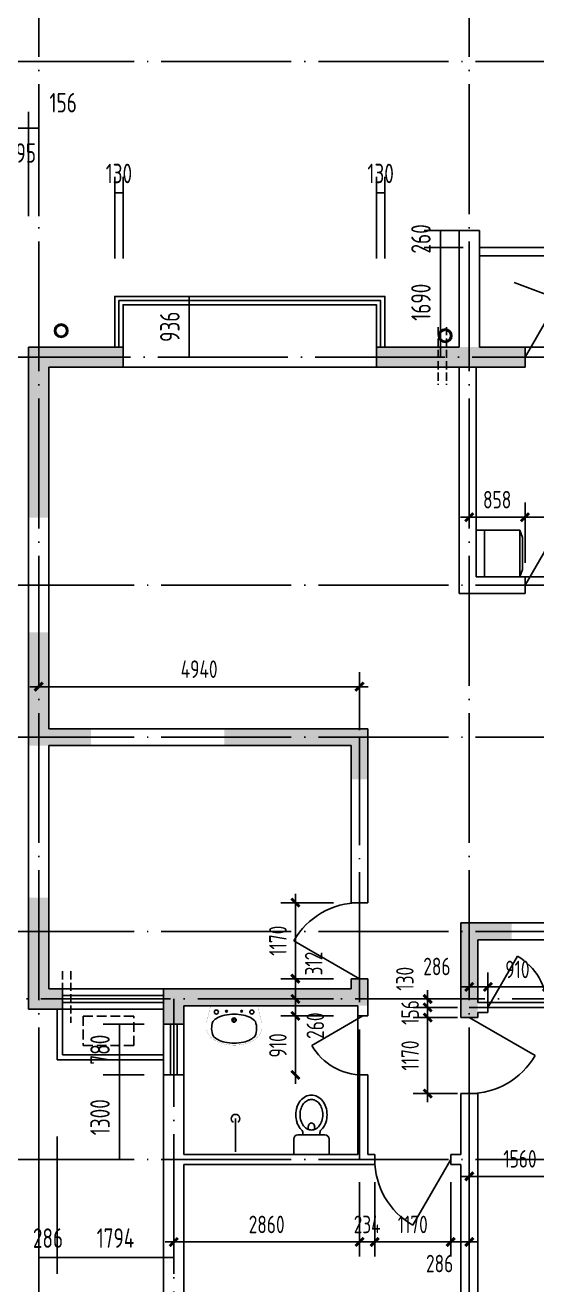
# Model space of a CAD drawing. Extents: x -726032 to 135930, y -151624 to 587044.
# Drawn here: x -435598 to -427720, y 411954 to 431344 of the extents above; entities that cross this region are included whole.
import ezdxf
from ezdxf.enums import TextEntityAlignment as Align

# ---------------------------------------------------------------- set-up
doc = ezdxf.new("R2010")
doc.units = 0
doc.header["$LTSCALE"] = 1000
doc.header["$MEASUREMENT"] = 0
doc.linetypes.add('DASH', pattern=[0.35, 0.25, -0.1])
doc.linetypes.add('DOTE', pattern=[2.42, 2, -0.2, 0.02, -0.2])
doc.layers.get('0').update_dxf_attribs({"linetype": 'CONTINUOUS'})
doc.layers.get('DEFPOINTS').update_dxf_attribs({"color": 1, "linetype": 'CONTINUOUS'})
for name, color, linetype in [('COLUMN', 170, 'CONTINUOUS'), ('DOTE', 8, 'DOTE'), ('GROUND', 45, 'CONTINUOUS'), ('JIAJU', 252, 'CONTINUOUS'), ('LVTRY', 6, 'CONTINUOUS'), ('PUB_DIM', 245, 'CONTINUOUS'), ('ROOF', 4, 'CONTINUOUS'), ('WALL', 255, 'CONTINUOUS'), ('WINDOW', 155, 'CONTINUOUS'), ('WINDOW_TEXT', 7, 'CONTINUOUS'), ('空调', 245, 'CONTINUOUS'), ('雨水管', 20, 'CONTINUOUS')]:
    doc.layers.add(name, color=color, linetype=linetype)
doc.styles.add('DIM_FONT', font='isocp.shx', dxfattribs={"width": 0.8})
doc.styles.add('SIMPLEX', font='SIMPLEX.SHX')
doc.dimstyles.new('DIMA', dxfattribs={"dimtxt": 300, "dimasz": 1, "dimexe": 250, "dimexo": 300, "dimgap": 150, "dimtad": 1, "dimdec": 0, "dimzin": 0, "dimdsep": 46, "dimtxsty": 'DIM_FONT', "dimcen": 0.09, "dimse1": 1, "dimclrt": 142, "dimadec": 0, "dimazin": 0, "dimtfac": 1, "dimtdec": 0, "dimtix": 1, "dimtmove": 2, "dimatfit": 3, "dimfxl": 1, "dimtolj": 1, "dimtzin": 0, "dimarcsym": 0})
doc.dimstyles.new('DIMB', dxfattribs={"dimtxt": 300, "dimasz": 1, "dimexe": 250, "dimexo": 300, "dimgap": 150, "dimtad": 1, "dimdec": 0, "dimzin": 0, "dimdsep": 46, "dimtxsty": 'DIM_FONT', "dimcen": 0.09, "dimse2": 1, "dimclrt": 142, "dimadec": 0, "dimazin": 0, "dimtfac": 1, "dimtdec": 0, "dimtix": 1, "dimtmove": 2, "dimatfit": 3, "dimfxl": 1, "dimtolj": 1, "dimtzin": 0, "dimarcsym": 0})
doc.dimstyles.new('DIMN', dxfattribs={"dimtxt": 300, "dimasz": 1, "dimexe": 250, "dimexo": 300, "dimgap": 150, "dimtad": 1, "dimdec": 0, "dimzin": 0, "dimdsep": 46, "dimtxsty": 'DIM_FONT', "dimcen": 0.09, "dimclrt": 142, "dimadec": 0, "dimazin": 0, "dimtfac": 1, "dimtdec": 0, "dimtix": 1, "dimtmove": 2, "dimatfit": 3, "dimfxl": 1, "dimtolj": 1, "dimtzin": 0, "dimarcsym": 0})

# ---------------------------------------------------------------- blocks, each defined once
blk = doc.blocks.new('_DIMX')
blk.add_line((-150, 0), (150, 0))
at = {"const_width": 50}
blk.add_lwpolyline([(-70, -70), (70, 70)], dxfattribs=at)
blk = doc.blocks.new('*D2154')
at = {"layer": 'DEFPOINTS', "color": 0, "transparency": 16777216}
for p in [(-433310, 413806), (-430450, 413806), (-430450, 412613)]:
    blk.add_point(p, dxfattribs=at)
at = {"layer": 'PUB_DIM', "color": 0, "lineweight": -2, "transparency": 16777216}
for p, q in [((-430450, 413536), (-430450, 412388)), ((-433309, 412613), (-430451, 412613))]:
    blk.add_line(p, q, dxfattribs=at)
at = {"layer": 'PUB_DIM', "color": 0, "lineweight": -2, "transparency": 16777216, "xscale": 0.9, "yscale": 0.9, "zscale": 0.9, "rotation": 180}
blk.add_blockref('_DIMX', (-433310, 412613), dxfattribs=at)
at = {"layer": 'PUB_DIM', "color": 0, "lineweight": -2, "transparency": 16777216, "xscale": 0.9, "yscale": 0.9, "zscale": 0.9}
blk.add_blockref('_DIMX', (-430450, 412613), dxfattribs=at)
at = {"layer": 'PUB_DIM', "color": 142, "transparency": 16777216, "insert": (-431880, 412883), "char_height": 270, "attachment_point": 5, "style": 'DIM_FONT'}
blk.add_mtext('\\A1;2860', dxfattribs=at)
blk = doc.blocks.new('*D2155')
at = {"layer": 'DEFPOINTS', "color": 0, "transparency": 16777216}
for p in [(-430450, 421161), (-435390, 420224), (-430450, 420224)]:
    blk.add_point(p, dxfattribs=at)
at = {"layer": 'PUB_DIM', "color": 0, "lineweight": -2, "transparency": 16777216}
for p, q in [((-430450, 420494), (-430450, 421386)), ((-435389, 421161), (-430451, 421161))]:
    blk.add_line(p, q, dxfattribs=at)
at = {"layer": 'PUB_DIM', "color": 0, "lineweight": -2, "transparency": 16777216, "xscale": 0.9, "yscale": 0.9, "zscale": 0.9, "rotation": 180}
blk.add_blockref('_DIMX', (-435390, 421161), dxfattribs=at)
at = {"layer": 'PUB_DIM', "color": 0, "lineweight": -2, "transparency": 16777216, "xscale": 0.9, "yscale": 0.9, "zscale": 0.9}
blk.add_blockref('_DIMX', (-430450, 421161), dxfattribs=at)
at = {"layer": 'PUB_DIM', "color": 142, "transparency": 16777216, "insert": (-432920, 421431), "char_height": 270, "attachment_point": 5, "style": 'DIM_FONT'}
blk.add_mtext('\\A1;4940', dxfattribs=at)
blk = doc.blocks.new('*D915')
at = {"layer": 'DEFPOINTS', "color": 0, "transparency": 16777216}
for p in [(-434090, 428761), (-434220, 427454), (-434090, 427454)]:
    blk.add_point(p, dxfattribs=at)
at = {"layer": 'PUB_DIM', "color": 0, "lineweight": -2, "transparency": 16777216}
for p, q in [((-434220, 427754), (-434220, 429011)), ((-434090, 427754), (-434090, 429011)), ((-434221, 428761), (-434222, 428761)), ((-434220, 428761), (-434090, 428761)), ((-434089, 428761), (-434088, 428761))]:
    blk.add_line(p, q, dxfattribs=at)
at = {"layer": 'PUB_DIM', "color": 0, "transparency": 16777216}
for points in [[(-434221, 428762), (-434221, 428761), (-434220, 428761)], [(-434089, 428762), (-434089, 428761), (-434090, 428761)]]:
    blk.add_solid(points, dxfattribs=at)
at = {"layer": 'PUB_DIM', "color": 142, "transparency": 16777216, "insert": (-434155, 429061), "char_height": 300, "attachment_point": 5, "style": 'DIM_FONT'}
blk.add_mtext('\\A1;130', dxfattribs=at)
blk = doc.blocks.new('*D916')
at = {"layer": 'DEFPOINTS', "color": 0, "transparency": 16777216}
for p in [(-435390, 429761), (-435546, 428106), (-435390, 428106)]:
    blk.add_point(p, dxfattribs=at)
at = {"layer": 'PUB_DIM', "color": 0, "lineweight": -2, "transparency": 16777216}
for p, q in [((-435546, 428406), (-435546, 430011)), ((-435390, 428406), (-435390, 430011)), ((-435547, 429761), (-435548, 429761)), ((-435546, 429761), (-435390, 429761)), ((-435389, 429761), (-435388, 429761))]:
    blk.add_line(p, q, dxfattribs=at)
at = {"layer": 'PUB_DIM', "color": 0, "transparency": 16777216}
for points in [[(-435547, 429761), (-435547, 429761), (-435546, 429761)], [(-435389, 429761), (-435389, 429761), (-435390, 429761)]]:
    blk.add_solid(points, dxfattribs=at)
at = {"layer": 'PUB_DIM', "color": 142, "transparency": 16777216, "insert": (-435013, 430151), "char_height": 300, "attachment_point": 5, "style": 'DIM_FONT'}
blk.add_mtext('\\A1;156', dxfattribs=at)
blk = doc.blocks.new('*D917')
at = {"layer": 'DEFPOINTS', "color": 0, "transparency": 16777216}
for p in [(-435546, 429761), (-435741, 428106), (-435546, 428106)]:
    blk.add_point(p, dxfattribs=at)
at = {"layer": 'PUB_DIM', "color": 0, "lineweight": -2, "transparency": 16777216}
for p, q in [((-435741, 428406), (-435741, 430011)), ((-435546, 428406), (-435546, 430011)), ((-435742, 429761), (-435743, 429761)), ((-435741, 429761), (-435546, 429761)), ((-435545, 429761), (-435544, 429761))]:
    blk.add_line(p, q, dxfattribs=at)
at = {"layer": 'PUB_DIM', "color": 0, "transparency": 16777216}
for points in [[(-435742, 429761), (-435742, 429761), (-435741, 429761)], [(-435545, 429761), (-435545, 429761), (-435546, 429761)]]:
    blk.add_solid(points, dxfattribs=at)
at = {"layer": 'PUB_DIM', "color": 142, "transparency": 16777216, "insert": (-435643, 429377), "char_height": 300, "attachment_point": 5, "style": 'DIM_FONT'}
blk.add_mtext('\\A1;195', dxfattribs=at)
blk = doc.blocks.new('_WBLK')
for p, q in [((-0.5, 0.5), (0.5, 0.5)), ((0.5, 0.167), (-0.5, 0.167)), ((0.5, -0.167), (-0.5, -0.167)), ((-0.5, -0.5), (0.5, -0.5))]:
    blk.add_line(p, q)
at = {"layer": 'WINDOW_TEXT', "style": 'SIMPLEX', "flags": 9}
blk.add_attdef('A', text='', height=1, dxfattribs=at).set_placement((0, 1.5), align=Align.MIDDLE)
blk = doc.blocks.new('*D919')
at = {"layer": 'DEFPOINTS', "color": 0, "transparency": 16777216}
for p in [(-435390, 414535), (-435104, 414535), (-435104, 412373)]:
    blk.add_point(p, dxfattribs=at)
at = {"layer": 'PUB_DIM', "color": 0, "lineweight": -2, "transparency": 16777216}
for p, q in [((-435390, 414235), (-435390, 412123)), ((-435104, 414235), (-435104, 412123)), ((-435391, 412373), (-435392, 412373)), ((-435390, 412373), (-435104, 412373)), ((-435103, 412373), (-435102, 412373))]:
    blk.add_line(p, q, dxfattribs=at)
at = {"layer": 'PUB_DIM', "color": 0, "transparency": 16777216}
for points in [[(-435391, 412373), (-435391, 412373), (-435390, 412373)], [(-435103, 412373), (-435103, 412373), (-435104, 412373)]]:
    blk.add_solid(points, dxfattribs=at)
at = {"layer": 'PUB_DIM', "color": 142, "transparency": 16777216, "insert": (-435247, 412673), "char_height": 300, "attachment_point": 5, "style": 'DIM_FONT'}
blk.add_mtext('\\A1;286', dxfattribs=at)
blk = doc.blocks.new('*D920')
at = {"layer": 'DEFPOINTS', "color": 0, "transparency": 16777216}
for p in [(-435104, 414535), (-433310, 414535), (-433310, 412373)]:
    blk.add_point(p, dxfattribs=at)
at = {"layer": 'PUB_DIM', "color": 0, "lineweight": -2, "transparency": 16777216}
for p, q in [((-435104, 414235), (-435104, 412123)), ((-433310, 414235), (-433310, 412123)), ((-435103, 412373), (-433311, 412373))]:
    blk.add_line(p, q, dxfattribs=at)
at = {"layer": 'PUB_DIM', "color": 0, "transparency": 16777216}
for points in [[(-435103, 412373), (-435103, 412373), (-435104, 412373)], [(-433311, 412373), (-433311, 412373), (-433310, 412373)]]:
    blk.add_solid(points, dxfattribs=at)
at = {"layer": 'PUB_DIM', "color": 142, "transparency": 16777216, "insert": (-434207, 412673), "char_height": 300, "attachment_point": 5, "style": 'DIM_FONT'}
blk.add_mtext('\\A1;1794', dxfattribs=at)
blk = doc.blocks.new('*D922')
at = {"layer": 'DEFPOINTS', "color": 0, "transparency": 16777216}
for p in [(-434146, 415964), (-433466, 415964), (-433466, 415184)]:
    blk.add_point(p, dxfattribs=at)
at = {"layer": 'PUB_DIM', "color": 0, "lineweight": -2, "transparency": 16777216}
for p, q in [((-433766, 415964), (-434396, 415964)), ((-434146, 415185), (-434146, 415963)), ((-433766, 415184), (-434396, 415184))]:
    blk.add_line(p, q, dxfattribs=at)
at = {"layer": 'PUB_DIM', "color": 0, "transparency": 16777216}
for points in [[(-434146, 415963), (-434145, 415963), (-434146, 415964)], [(-434146, 415185), (-434145, 415185), (-434146, 415184)]]:
    blk.add_solid(points, dxfattribs=at)
at = {"layer": 'PUB_DIM', "color": 142, "transparency": 16777216, "insert": (-434446, 415574), "char_height": 300, "attachment_point": 5, "rotation": 90, "style": 'DIM_FONT'}
blk.add_mtext('\\A1;780', dxfattribs=at)
blk = doc.blocks.new('*D2156')
at = {"layer": 'DEFPOINTS', "color": 0, "transparency": 16777216}
for p in [(-434146, 415184), (-433466, 415184), (-433466, 413884)]:
    blk.add_point(p, dxfattribs=at)
at = {"layer": 'PUB_DIM', "color": 0, "lineweight": -2, "transparency": 16777216}
for p, q in [((-433766, 415184), (-434396, 415184)), ((-434146, 413885), (-434146, 415183))]:
    blk.add_line(p, q, dxfattribs=at)
at = {"layer": 'PUB_DIM', "color": 0, "transparency": 16777216}
for points in [[(-434146, 415183), (-434145, 415183), (-434146, 415184)], [(-434146, 413885), (-434145, 413885), (-434146, 413884)]]:
    blk.add_solid(points, dxfattribs=at)
at = {"layer": 'PUB_DIM', "color": 142, "transparency": 16777216, "insert": (-434446, 414534), "char_height": 300, "attachment_point": 5, "rotation": 90, "style": 'DIM_FONT'}
blk.add_mtext('\\A1;1300', dxfattribs=at)
blk = doc.blocks.new('*D923')
at = {"layer": 'DEFPOINTS', "color": 0, "transparency": 16777216}
for p in [(-432417, 427170), (-433071, 426234), (-432417, 426234)]:
    blk.add_point(p, dxfattribs=at)
at = {"layer": 'PUB_DIM', "color": 0, "lineweight": -2, "transparency": 16777216}
for p, q in [((-432717, 427170), (-433321, 427170)), ((-433071, 427169), (-433071, 426235)), ((-432717, 426234), (-433321, 426234))]:
    blk.add_line(p, q, dxfattribs=at)
at = {"layer": 'PUB_DIM', "color": 0, "transparency": 16777216}
for points in [[(-433071, 427169), (-433071, 427169), (-433071, 427170)], [(-433071, 426235), (-433071, 426235), (-433071, 426234)]]:
    blk.add_solid(points, dxfattribs=at)
at = {"layer": 'PUB_DIM', "color": 142, "transparency": 16777216, "insert": (-433371, 426702), "char_height": 300, "attachment_point": 5, "rotation": 90, "style": 'DIM_FONT'}
blk.add_mtext('\\A1;936', dxfattribs=at)
blk = doc.blocks.new('_DBLK')
blk.add_line((-0.5, 0), (0, -0.866))
blk.add_arc((-0.5, 0), 1, 300, 0)
at = {"layer": 'WINDOW_TEXT', "style": 'SIMPLEX', "flags": 9}
blk.add_attdef('A', text='', height=1, dxfattribs=at).set_placement((0, 1.5), align=Align.MIDDLE)
blk = doc.blocks.new('*D941')
at = {"layer": 'DEFPOINTS', "color": 0, "transparency": 16777216}
for p in [(-428760, 414494), (-427200, 414234), (-427200, 413623)]:
    blk.add_point(p, dxfattribs=at)
at = {"layer": 'PUB_DIM', "color": 0, "lineweight": -2, "transparency": 16777216}
for p, q in [((-428760, 414224), (-428760, 413398)), ((-427200, 413964), (-427200, 413398)), ((-428759, 413623), (-427201, 413623))]:
    blk.add_line(p, q, dxfattribs=at)
at = {"layer": 'PUB_DIM', "color": 0, "lineweight": -2, "transparency": 16777216, "xscale": 0.9, "yscale": 0.9, "zscale": 0.9, "rotation": 180}
blk.add_blockref('_DIMX', (-428760, 413623), dxfattribs=at)
at = {"layer": 'PUB_DIM', "color": 0, "lineweight": -2, "transparency": 16777216, "xscale": 0.9, "yscale": 0.9, "zscale": 0.9}
blk.add_blockref('_DIMX', (-427200, 413623), dxfattribs=at)
at = {"layer": 'PUB_DIM', "color": 142, "transparency": 16777216, "insert": (-427980, 413893), "char_height": 270, "attachment_point": 5, "style": 'DIM_FONT'}
blk.add_mtext('\\A1;1560', dxfattribs=at)
blk = doc.blocks.new('*D2189')
at = {"layer": 'DEFPOINTS', "color": 0, "transparency": 16777216}
for p in [(-427564, 416539), (-428474, 416028), (-427564, 416028)]:
    blk.add_point(p, dxfattribs=at)
at = {"layer": 'PUB_DIM', "color": 0, "lineweight": -2, "transparency": 16777216}
for p, q in [((-427564, 416298), (-427564, 416764)), ((-428473, 416539), (-427565, 416539))]:
    blk.add_line(p, q, dxfattribs=at)
at = {"layer": 'PUB_DIM', "color": 0, "lineweight": -2, "transparency": 16777216, "xscale": 0.9, "yscale": 0.9, "zscale": 0.9, "rotation": 180}
blk.add_blockref('_DIMX', (-428474, 416539), dxfattribs=at)
at = {"layer": 'PUB_DIM', "color": 0, "lineweight": -2, "transparency": 16777216, "xscale": 0.9, "yscale": 0.9, "zscale": 0.9}
blk.add_blockref('_DIMX', (-427564, 416539), dxfattribs=at)
at = {"layer": 'PUB_DIM', "color": 142, "transparency": 16777216, "insert": (-428019, 416809), "char_height": 270, "attachment_point": 5, "style": 'DIM_FONT'}
blk.add_mtext('\\A1;910', dxfattribs=at)
blk = doc.blocks.new('*D2190')
at = {"layer": 'DEFPOINTS', "color": 0, "transparency": 16777216}
for p in [(-428474, 416539), (-428760, 416028), (-428474, 416028)]:
    blk.add_point(p, dxfattribs=at)
at = {"layer": 'PUB_DIM', "color": 0, "lineweight": -2, "transparency": 16777216}
for p, q in [((-428474, 416298), (-428474, 416764)), ((-428759, 416539), (-428475, 416539))]:
    blk.add_line(p, q, dxfattribs=at)
at = {"layer": 'PUB_DIM', "color": 0, "lineweight": -2, "transparency": 16777216, "xscale": 0.9, "yscale": 0.9, "zscale": 0.9, "rotation": 180}
blk.add_blockref('_DIMX', (-428760, 416539), dxfattribs=at)
at = {"layer": 'PUB_DIM', "color": 0, "lineweight": -2, "transparency": 16777216, "xscale": 0.9, "yscale": 0.9, "zscale": 0.9}
blk.add_blockref('_DIMX', (-428474, 416539), dxfattribs=at)
at = {"layer": 'PUB_DIM', "color": 142, "transparency": 16777216, "insert": (-429259, 416854), "char_height": 270, "attachment_point": 5, "style": 'DIM_FONT'}
blk.add_mtext('\\A1;286', dxfattribs=at)
blk = doc.blocks.new('*D2191')
at = {"layer": 'DEFPOINTS', "color": 0, "transparency": 16777216}
for p in [(-429046, 413806), (-428760, 413806), (-428760, 412613)]:
    blk.add_point(p, dxfattribs=at)
at = {"layer": 'PUB_DIM', "color": 0, "lineweight": -2, "transparency": 16777216}
for p, q in [((-428760, 413536), (-428760, 412388)), ((-429045, 412613), (-428761, 412613))]:
    blk.add_line(p, q, dxfattribs=at)
at = {"layer": 'PUB_DIM', "color": 0, "lineweight": -2, "transparency": 16777216, "xscale": 0.9, "yscale": 0.9, "zscale": 0.9, "rotation": 180}
blk.add_blockref('_DIMX', (-429046, 412613), dxfattribs=at)
at = {"layer": 'PUB_DIM', "color": 0, "lineweight": -2, "transparency": 16777216, "xscale": 0.9, "yscale": 0.9, "zscale": 0.9}
blk.add_blockref('_DIMX', (-428760, 412613), dxfattribs=at)
at = {"layer": 'PUB_DIM', "color": 142, "transparency": 16777216, "insert": (-429217, 412281), "char_height": 270, "attachment_point": 5, "style": 'DIM_FONT'}
blk.add_mtext('\\A1;286', dxfattribs=at)
blk = doc.blocks.new('A$C593B1C2D')
at = {"layer": 'JIAJU'}
for p, q in [((0, 550), (0, 32)), ((550, 550), (0, 550)), ((550, 450), (0, 450)), ((550, 32), (550, 550)), ((0, 32), (84, 0)), ((550, 32), (0, 32)), ((466, 0), (84, 0)), ((550, 32), (466, 0))]:
    blk.add_line(p, q, dxfattribs=at)
blk = doc.blocks.new('A$C52343C9C')
at = {"layer": 'JIAJU', "rotation": 2.050917305024764e-05}
blk.add_blockref('A$C593B1C2D', (0, 0), dxfattribs=at)
blk = doc.blocks.new('A$C47CE1419')
at = {"layer": 'JIAJU', "xscale": -1, "rotation": 90}
blk.add_blockref('A$C52343C9C', (550, 550), dxfattribs=at)
blk = doc.blocks.new('*D2194')
at = {"layer": 'DEFPOINTS', "color": 0, "transparency": 16777216}
for p in [(-427902, 423770), (-428760, 422800), (-427902, 422800)]:
    blk.add_point(p, dxfattribs=at)
at = {"layer": 'PUB_DIM', "color": 0, "lineweight": -2, "transparency": 16777216}
for p, q in [((-427902, 423070), (-427902, 423995)), ((-428759, 423770), (-427903, 423770))]:
    blk.add_line(p, q, dxfattribs=at)
at = {"layer": 'PUB_DIM', "color": 0, "lineweight": -2, "transparency": 16777216, "xscale": 0.9, "yscale": 0.9, "zscale": 0.9, "rotation": 180}
blk.add_blockref('_DIMX', (-428760, 423770), dxfattribs=at)
at = {"layer": 'PUB_DIM', "color": 0, "lineweight": -2, "transparency": 16777216, "xscale": 0.9, "yscale": 0.9, "zscale": 0.9}
blk.add_blockref('_DIMX', (-427902, 423770), dxfattribs=at)
at = {"layer": 'PUB_DIM', "color": 142, "transparency": 16777216, "insert": (-428331, 424040), "char_height": 270, "attachment_point": 5, "style": 'DIM_FONT'}
blk.add_mtext('\\A1;858', dxfattribs=at)
blk = doc.blocks.new('*D2195')
at = {"layer": 'DEFPOINTS', "color": 0, "transparency": 16777216}
for p in [(-426732, 423770), (-427902, 422800), (-426732, 422800)]:
    blk.add_point(p, dxfattribs=at)
at = {"layer": 'PUB_DIM', "color": 0, "lineweight": -2, "transparency": 16777216}
for p, q in [((-426732, 423070), (-426732, 423995)), ((-427901, 423770), (-426733, 423770))]:
    blk.add_line(p, q, dxfattribs=at)
at = {"layer": 'PUB_DIM', "color": 0, "lineweight": -2, "transparency": 16777216, "xscale": 0.9, "yscale": 0.9, "zscale": 0.9, "rotation": 180}
blk.add_blockref('_DIMX', (-427902, 423770), dxfattribs=at)
at = {"layer": 'PUB_DIM', "color": 0, "lineweight": -2, "transparency": 16777216, "xscale": 0.9, "yscale": 0.9, "zscale": 0.9}
blk.add_blockref('_DIMX', (-426732, 423770), dxfattribs=at)
at = {"layer": 'PUB_DIM', "color": 142, "transparency": 16777216, "insert": (-427317, 424040), "char_height": 270, "attachment_point": 5, "style": 'DIM_FONT'}
blk.add_mtext('\\A1;1170', dxfattribs=at)
blk = doc.blocks.new('*D3685')
at = {"layer": 'DEFPOINTS', "color": 0, "transparency": 16777216}
for p in [(-428552, 427924), (-429205, 426234), (-428552, 426234)]:
    blk.add_point(p, dxfattribs=at)
at = {"layer": 'PUB_DIM', "color": 0, "lineweight": -2, "transparency": 16777216}
for p, q in [((-428852, 427924), (-429455, 427924)), ((-429205, 427923), (-429205, 426235))]:
    blk.add_line(p, q, dxfattribs=at)
at = {"layer": 'PUB_DIM', "color": 0, "transparency": 16777216}
for points in [[(-429205, 427923), (-429205, 427923), (-429205, 427924)], [(-429205, 426235), (-429205, 426235), (-429205, 426234)]]:
    blk.add_solid(points, dxfattribs=at)
at = {"layer": 'PUB_DIM', "color": 142, "transparency": 16777216, "insert": (-429505, 427079), "char_height": 300, "attachment_point": 5, "rotation": 90, "style": 'DIM_FONT'}
blk.add_mtext('\\A1;1690', dxfattribs=at)
blk = doc.blocks.new('*D942')
at = {"layer": 'DEFPOINTS', "color": 0, "transparency": 16777216}
for p in [(-430190, 428761), (-430190, 427454), (-430060, 427454)]:
    blk.add_point(p, dxfattribs=at)
at = {"layer": 'PUB_DIM', "color": 0, "lineweight": -2, "transparency": 16777216}
for p, q in [((-430190, 427754), (-430190, 429011)), ((-430060, 427754), (-430060, 429011)), ((-430191, 428761), (-430192, 428761)), ((-430060, 428761), (-430190, 428761)), ((-430059, 428761), (-430058, 428761))]:
    blk.add_line(p, q, dxfattribs=at)
at = {"layer": 'PUB_DIM', "color": 0, "transparency": 16777216}
for points in [[(-430191, 428762), (-430191, 428761), (-430190, 428761)], [(-430059, 428762), (-430059, 428761), (-430060, 428761)]]:
    blk.add_solid(points, dxfattribs=at)
at = {"layer": 'PUB_DIM', "color": 142, "transparency": 16777216, "insert": (-430125, 429061), "char_height": 300, "attachment_point": 5, "style": 'DIM_FONT'}
blk.add_mtext('\\A1;130', dxfattribs=at)
blk = doc.blocks.new('M_E11')
for p, q in [((-280, -10), (-280, 0)), ((280, 0), (280, -10)), ((-251, -189), (-251, -186)), ((-248, -183), (-250, -185))]:
    blk.add_line(p, q)
at = {"const_width": 1.5}
for points in [[(-280, 0), (280, 0)], [(-326, -200), (-280, -5)], [(326, -204), (280, -5)]]:
    blk.add_lwpolyline(points, dxfattribs=at)
for points in [[(253, -188, 0.098208), (193, -141, 0.066287), (110, -111, 0.052428), (0, -100, 0.052428), (-110, -111, 0.066287), (-193, -141, 0.093876), (-251, -186, 0.171377)], [(-250, -358, 0.091341), (-193, -401, 0.066287), (-110, -431, 0.052428), (0, -442, 0.052428), (110, -431, 0.066287), (193, -401, 0.091756), (250, -358, 0.171377)]]:
    blk.add_lwpolyline(points, format="xyb")
for points in [[(-326, -200, 0.008223), (-326, -204, 0.149285)], [(-326, -266, 0.149285), (-304, -337, 0.107079), (-231, -408, 0.075625), (-131, -450, 0.062436), (-1, -467, 0.062436), (130, -452, 0.075625), (230, -410, 0.107079), (304, -339, 0.149285), (326, -268, 0.005205), (326, -266, 0.086596)]]:
    blk.add_lwpolyline(points, format="xyb", dxfattribs=at)
at = {"const_width": 1.5, "flags": 128}
for points in [[(-326, -204), (-326, -268)], [(326, -204), (326, -268)]]:
    blk.add_lwpolyline(points, dxfattribs=at)
at = {"flags": 128}
for points in [[(-253, -188, 0.172546), (-250, -358, 0.726395)], [(253, -188, -0.172546), (250, -358, -0.726395)]]:
    blk.add_lwpolyline(points, format="xyb", dxfattribs=at)
for centre, radius in [((-210, -75), 24), ((-210, -75), 24), ((-210, -75), 24), ((-90, -65), 10), ((0, -170), 25), ((90, -65), 10), ((210, -75), 24), ((0, -170), 15)]:
    blk.add_circle(centre, radius)
blk.add_arc((-250, -186), 1, 131.3224, 180)
at = {"width": 0.8, "flags": 9}
for tag in ['XSIZE', 'YSIZE']:
    blk.add_attdef(tag, (0, 0), '', height=0.5, dxfattribs=at)
blk = doc.blocks.new('_LV10')
blk.add_line((0, -37), (0, -432))
blk.add_arc((0, -432), 50, 121.0332, 58.9668)
blk = doc.blocks.new('_LV5')
for p, q in [((210, 0), (-210, 0)), ((-210, 0), (-210, -180)), ((210, -180), (210, 0)), ((160, -230), (-160, -230)), ((-101, -230), (-101, -254)), ((101, -230), (101, -254))]:
    blk.add_line(p, q)
blk.add_lwpolyline([(-135, -469, 0.080312), (-123, -544, 0.089014), (-92, -602, 0.104918), (-46, -639, 0.119812), (0, -650, 0.119812), (46, -639, 0.104918), (92, -602, 0.089014), (123, -544, 0.080312), (135, -469, 0.080312), (123, -395, 0.089014), (92, -337, 0.104918), (46, -300, 0.119812), (0, -288, 0.119812), (-46, -300, 0.104918), (-92, -337, 0.089014), (-123, -395, 0.080312)], format="xyb", close=True)
for points in [[(-39, -318, 0.073567), (-36, -339, 0.084454), (-27, -356, 0.10642), (-14, -368, 0.129709), (0, -372, 0.129709), (14, -368, 0.10642), (27, -356, 0.084454), (36, -339, 0.073567), (39, -318, 0.073567), (36, -298, 0.014016), (35, -295, 0.10642)], [(-35, -295, 0.013578), (-36, -298, 0.073567), (-39, -318, 0.073567)]]:
    blk.add_lwpolyline(points, format="xyb")
for centre, radius, start, end in [((-160, -180), 50, 180, 270), ((20, -427), 194, 134.8144, 141.2863), ((-151, -254), 50, 314.8144, 0), ((151, -254), 50, 180, 225.2555), ((-20, -427), 194, 38.7137, 45.2555), ((160, -180), 50, 270, 0), ((102, -469), 287, 161.6333, 180), ((52, -453), 235, 141.2863, 161.6333), ((-52, -453), 235, 18.3667, 38.7137), ((-102, -469), 287, 0, 18.3667), ((102, -469), 287, 180, 198.3667), ((52, -486), 235, 198.3667, 218.7137), ((-52, -486), 235, 321.2863, 341.6333), ((-102, -469), 287, 341.6333, 0), ((20, -512), 194, 218.7137, 242.6714), ((0, -551), 150, 242.6714, 270), ((0, -551), 150, 270, 297.3286), ((-20, -512), 194, 297.3286, 321.2863)]:
    blk.add_arc(centre, radius, start, end)
blk = doc.blocks.new('*D2197')
at = {"layer": 'DEFPOINTS', "color": 0, "transparency": 16777216}
for p in [(-431437, 416094), (-430580, 416094), (-430580, 415184)]:
    blk.add_point(p, dxfattribs=at)
at = {"layer": 'PUB_DIM', "color": 0, "lineweight": -2, "transparency": 16777216}
for p, q in [((-430850, 416094), (-431662, 416094)), ((-431437, 415185), (-431437, 416093))]:
    blk.add_line(p, q, dxfattribs=at)
at = {"layer": 'PUB_DIM', "color": 0, "lineweight": -2, "transparency": 16777216, "xscale": 0.9, "yscale": 0.9, "zscale": 0.9}
for p, rotation in [((-431437, 416094), 90), ((-431437, 415184), 270)]:
    blk.add_blockref('_DIMX', p, dxfattribs=dict(at, rotation=rotation))
at = {"layer": 'PUB_DIM', "color": 142, "transparency": 16777216, "insert": (-431707, 415639), "char_height": 270, "attachment_point": 5, "rotation": 90, "style": 'DIM_FONT'}
blk.add_mtext('\\A1;910', dxfattribs=at)
blk = doc.blocks.new('*D2198')
at = {"layer": 'DEFPOINTS', "color": 0, "transparency": 16777216}
for p in [(-430450, 413806), (-430216, 413806), (-430216, 412613)]:
    blk.add_point(p, dxfattribs=at)
at = {"layer": 'PUB_DIM', "color": 0, "lineweight": -2, "transparency": 16777216}
for p, q in [((-430216, 413536), (-430216, 412388)), ((-430451, 412613), (-430452, 412613)), ((-430450, 412613), (-430216, 412613)), ((-430215, 412613), (-430214, 412613))]:
    blk.add_line(p, q, dxfattribs=at)
at = {"layer": 'PUB_DIM', "color": 0, "lineweight": -2, "transparency": 16777216, "xscale": 0.9, "yscale": 0.9, "zscale": 0.9}
blk.add_blockref('_DIMX', (-430450, 412613), dxfattribs=at)
at = {"layer": 'PUB_DIM', "color": 0, "lineweight": -2, "transparency": 16777216, "xscale": 0.9, "yscale": 0.9, "zscale": 0.9, "rotation": 180}
blk.add_blockref('_DIMX', (-430216, 412613), dxfattribs=at)
at = {"layer": 'PUB_DIM', "color": 142, "transparency": 16777216, "insert": (-430333, 412883), "char_height": 270, "attachment_point": 5, "style": 'DIM_FONT'}
blk.add_mtext('\\A1;234', dxfattribs=at)
blk = doc.blocks.new('*D2199')
at = {"layer": 'DEFPOINTS', "color": 0, "transparency": 16777216}
for p in [(-431437, 416354), (-430580, 416354), (-430580, 416094)]:
    blk.add_point(p, dxfattribs=at)
at = {"layer": 'PUB_DIM', "color": 0, "lineweight": -2, "transparency": 16777216}
for p, q in [((-430850, 416354), (-431662, 416354)), ((-431437, 416355), (-431437, 416356)), ((-431437, 416094), (-431437, 416354)), ((-431437, 416093), (-431437, 416092))]:
    blk.add_line(p, q, dxfattribs=at)
at = {"layer": 'PUB_DIM', "color": 0, "lineweight": -2, "transparency": 16777216, "xscale": 0.9, "yscale": 0.9, "zscale": 0.9}
for p, rotation in [((-431437, 416354), 270), ((-431437, 416094), 90)]:
    blk.add_blockref('_DIMX', p, dxfattribs=dict(at, rotation=rotation))
at = {"layer": 'PUB_DIM', "color": 142, "transparency": 16777216, "insert": (-431131, 415943), "char_height": 270, "attachment_point": 5, "rotation": 90, "style": 'DIM_FONT'}
blk.add_mtext('\\A1;260', dxfattribs=at)
blk = doc.blocks.new('*D2200')
at = {"layer": 'DEFPOINTS', "color": 0, "transparency": 16777216}
for p in [(-431437, 416666), (-430580, 416666), (-430580, 416354)]:
    blk.add_point(p, dxfattribs=at)
at = {"layer": 'PUB_DIM', "color": 0, "lineweight": -2, "transparency": 16777216}
for p, q in [((-430850, 416666), (-431662, 416666)), ((-431437, 416355), (-431437, 416665))]:
    blk.add_line(p, q, dxfattribs=at)
at = {"layer": 'PUB_DIM', "color": 0, "lineweight": -2, "transparency": 16777216, "xscale": 0.9, "yscale": 0.9, "zscale": 0.9}
for p, rotation in [((-431437, 416666), 90), ((-431437, 416354), 270)]:
    blk.add_blockref('_DIMX', p, dxfattribs=dict(at, rotation=rotation))
at = {"layer": 'PUB_DIM', "color": 142, "transparency": 16777216, "insert": (-431156, 416899), "char_height": 270, "attachment_point": 5, "rotation": 90, "style": 'DIM_FONT'}
blk.add_mtext('\\A1;312', dxfattribs=at)
blk = doc.blocks.new('*D2201')
at = {"layer": 'DEFPOINTS', "color": 0, "transparency": 16777216}
for p in [(-431437, 417836), (-430580, 417836), (-430580, 416666)]:
    blk.add_point(p, dxfattribs=at)
at = {"layer": 'PUB_DIM', "color": 0, "lineweight": -2, "transparency": 16777216}
for p, q in [((-430850, 417836), (-431662, 417836)), ((-431437, 416667), (-431437, 417835))]:
    blk.add_line(p, q, dxfattribs=at)
at = {"layer": 'PUB_DIM', "color": 0, "lineweight": -2, "transparency": 16777216, "xscale": 0.9, "yscale": 0.9, "zscale": 0.9}
for p, rotation in [((-431437, 417836), 90), ((-431437, 416666), 270)]:
    blk.add_blockref('_DIMX', p, dxfattribs=dict(at, rotation=rotation))
at = {"layer": 'PUB_DIM', "color": 142, "transparency": 16777216, "insert": (-431707, 417251), "char_height": 270, "attachment_point": 5, "rotation": 90, "style": 'DIM_FONT'}
blk.add_mtext('\\A1;1170', dxfattribs=at)
blk = doc.blocks.new('*D943')
at = {"layer": 'DEFPOINTS', "color": 0, "transparency": 16777216}
for p in [(-429401, 416068), (-428670, 416068), (-428670, 414898)]:
    blk.add_point(p, dxfattribs=at)
at = {"layer": 'PUB_DIM', "color": 0, "lineweight": -2, "transparency": 16777216}
for p, q in [((-428940, 416068), (-429626, 416068)), ((-429401, 414899), (-429401, 416067)), ((-428940, 414898), (-429626, 414898))]:
    blk.add_line(p, q, dxfattribs=at)
at = {"layer": 'PUB_DIM', "color": 0, "lineweight": -2, "transparency": 16777216, "xscale": 0.9, "yscale": 0.9, "zscale": 0.9}
for p, rotation in [((-429401, 416068), 90), ((-429401, 414898), 270)]:
    blk.add_blockref('_DIMX', p, dxfattribs=dict(at, rotation=rotation))
at = {"layer": 'PUB_DIM', "color": 142, "transparency": 16777216, "insert": (-429671, 415483), "char_height": 270, "attachment_point": 5, "rotation": 90, "style": 'DIM_FONT'}
blk.add_mtext('\\A1;1170', dxfattribs=at)
blk = doc.blocks.new('*D2202')
at = {"layer": 'DEFPOINTS', "color": 0, "transparency": 16777216}
for p in [(-430216, 413806), (-429046, 413806), (-429046, 412613)]:
    blk.add_point(p, dxfattribs=at)
at = {"layer": 'PUB_DIM', "color": 0, "lineweight": -2, "transparency": 16777216}
for p, q in [((-429046, 413536), (-429046, 412388)), ((-430215, 412613), (-429047, 412613))]:
    blk.add_line(p, q, dxfattribs=at)
at = {"layer": 'PUB_DIM', "color": 0, "lineweight": -2, "transparency": 16777216, "xscale": 0.9, "yscale": 0.9, "zscale": 0.9, "rotation": 180}
blk.add_blockref('_DIMX', (-430216, 412613), dxfattribs=at)
at = {"layer": 'PUB_DIM', "color": 0, "lineweight": -2, "transparency": 16777216, "xscale": 0.9, "yscale": 0.9, "zscale": 0.9}
blk.add_blockref('_DIMX', (-429046, 412613), dxfattribs=at)
at = {"layer": 'PUB_DIM', "color": 142, "transparency": 16777216, "insert": (-429631, 412883), "char_height": 270, "attachment_point": 5, "style": 'DIM_FONT'}
blk.add_mtext('\\A1;1170', dxfattribs=at)
blk = doc.blocks.new('*D944')
at = {"layer": 'DEFPOINTS', "color": 0, "transparency": 16777216}
for p in [(-429401, 416354), (-428670, 416354), (-428670, 416224)]:
    blk.add_point(p, dxfattribs=at)
at = {"layer": 'PUB_DIM', "color": 0, "lineweight": -2, "transparency": 16777216}
for p, q in [((-428940, 416354), (-429626, 416354)), ((-429401, 416355), (-429401, 416356)), ((-429401, 416224), (-429401, 416354)), ((-428940, 416224), (-429626, 416224)), ((-429401, 416223), (-429401, 416222))]:
    blk.add_line(p, q, dxfattribs=at)
at = {"layer": 'PUB_DIM', "color": 0, "lineweight": -2, "transparency": 16777216, "xscale": 0.9, "yscale": 0.9, "zscale": 0.9}
for p, rotation in [((-429401, 416354), 270), ((-429401, 416224), 90)]:
    blk.add_blockref('_DIMX', p, dxfattribs=dict(at, rotation=rotation))
at = {"layer": 'PUB_DIM', "color": 142, "transparency": 16777216, "insert": (-429752, 416665), "char_height": 270, "attachment_point": 5, "rotation": 90, "style": 'DIM_FONT'}
blk.add_mtext('\\A1;130', dxfattribs=at)
blk = doc.blocks.new('*D2203')
at = {"layer": 'DEFPOINTS', "color": 0, "transparency": 16777216}
for p in [(-429401, 416224), (-428670, 416224), (-428670, 416068)]:
    blk.add_point(p, dxfattribs=at)
at = {"layer": 'PUB_DIM', "color": 0, "lineweight": -2, "transparency": 16777216}
for p, q in [((-428940, 416224), (-429626, 416224)), ((-429401, 416225), (-429401, 416226)), ((-429401, 416068), (-429401, 416224)), ((-429401, 416067), (-429401, 416066))]:
    blk.add_line(p, q, dxfattribs=at)
at = {"layer": 'PUB_DIM', "color": 0, "lineweight": -2, "transparency": 16777216, "xscale": 0.9, "yscale": 0.9, "zscale": 0.9}
for p, rotation in [((-429401, 416224), 270), ((-429401, 416068), 90)]:
    blk.add_blockref('_DIMX', p, dxfattribs=dict(at, rotation=rotation))
at = {"layer": 'PUB_DIM', "color": 142, "transparency": 16777216, "insert": (-429671, 416146), "char_height": 270, "attachment_point": 5, "rotation": 90, "style": 'DIM_FONT'}
blk.add_mtext('\\A1;156', dxfattribs=at)
blk = doc.blocks.new('*D945')
at = {"layer": 'DEFPOINTS', "color": 0, "transparency": 16777216}
for p in [(-428552, 428184), (-429205, 427924), (-428552, 427924)]:
    blk.add_point(p, dxfattribs=at)
at = {"layer": 'PUB_DIM', "color": 0, "lineweight": -2, "transparency": 16777216}
for p, q in [((-428852, 428184), (-429455, 428184)), ((-429205, 428185), (-429205, 428186)), ((-429205, 428184), (-429205, 427924)), ((-428852, 427924), (-429455, 427924)), ((-429205, 427923), (-429205, 427922))]:
    blk.add_line(p, q, dxfattribs=at)
at = {"layer": 'PUB_DIM', "color": 0, "transparency": 16777216}
for points in [[(-429205, 428185), (-429205, 428185), (-429205, 428184)], [(-429205, 427923), (-429205, 427923), (-429205, 427924)]]:
    blk.add_solid(points, dxfattribs=at)
at = {"layer": 'PUB_DIM', "color": 142, "transparency": 16777216, "insert": (-429505, 428054), "char_height": 300, "attachment_point": 5, "rotation": 90, "style": 'DIM_FONT'}
blk.add_mtext('\\A1;260', dxfattribs=at)

msp = doc.modelspace()

# ---------------------------------------------------------------- linework, layer by layer
at = {"layer": 'COLUMN'}
for points in [[(-435545.9, 426390), (-435233.9, 426078), (-434089.9, 426390), (-434089.9, 426078)], [(-435545.9, 426390), (-435545.9, 423764), (-435233.9, 426078), (-435233.9, 423764)], [(-430189.9, 426390), (-430189.9, 426078), (-427901.9, 426390), (-427901.9, 426078)], [(-435545.9, 421996), (-435545.9, 420254), (-435233.9, 421996), (-435233.9, 420514)], [(-435545.9, 420254), (-435233.9, 420514), (-434583.9, 420254), (-434583.9, 420514)], [(-432529.9, 420514), (-432529.9, 420254), (-430319.9, 420514), (-430579.9, 420254)], [(-430579.9, 420254), (-430579.9, 419734), (-430319.9, 420514), (-430319.9, 419734)], [(-435545.9, 417914), (-435545.9, 416198), (-435233.9, 417914), (-435233.9, 416510)], [(-428889.9, 417524), (-428109.9, 417524), (-428629.9, 417264), (-428109.9, 417264)], [(-428889.9, 416068), (-428889.9, 417524), (-428629.9, 416068), (-428629.9, 417264)], [(-435545.9, 416198), (-435025.9, 416198), (-435233.9, 416510), (-435025.9, 416510)], [(-433465.9, 416510), (-433153.9, 416250), (-430579.9, 416510), (-430319.9, 416250)], [(-433465.9, 416510), (-433465.9, 415964), (-433153.9, 416250), (-433153.9, 415964)], [(-430579.9, 416666), (-430579.9, 416510), (-430319.9, 416666), (-430319.9, 416250)]]:
    msp.add_solid(points, dxfattribs=at)
at = {"layer": 'DOTE'}
for p, q in [((-435389.9, 432855.9), (-435389.9, 405011.9)), ((-428759.9, 432855.9), (-428759.9, 405011.9)), ((-481902.2, 430784), (-412270.4, 430784)), ((-481954.2, 426234), (-412270.4, 426234)), ((-481902.2, 422724), (-412270.4, 422724)), ((-481902.2, 420384), (-412270.4, 420384)), ((-430449.9, 413884), (-430449.9, 420384)), ((-481902.2, 417394), (-412270.4, 417394)), ((-481338.6, 416354), (-412270.4, 416354)), ((-433309.9, 405011.9), (-433309.9, 416354)), ((-428759.9, 416224), (-427199.9, 416224)), ((-481902.2, 413884), (-412270.4, 413884))]:
    msp.add_line(p, q, dxfattribs=at)
at = {"layer": 'GROUND'}
for p, q in [((-426731.9, 426390), (-427901.9, 426390)), ((-426731.9, 422854), (-427901.9, 422854)), ((-427563.9, 416302), (-428473.9, 416302)), ((-430475.9, 415184), (-430475.9, 416094))]:
    msp.add_line(p, q, dxfattribs=at)
at = {"layer": 'ROOF'}
for p, q in [((-428603.9, 427924), (-425951.9, 427924)), ((-428603.9, 427794), (-425951.9, 427794)), ((-435103.9, 416198), (-435103.9, 415418)), ((-435025.9, 416198), (-435025.9, 415496)), ((-435103.9, 415418), (-433465.9, 415418)), ((-435025.9, 415496), (-433465.9, 415496))]:
    msp.add_line(p, q, dxfattribs=at)
at = {"layer": 'WALL'}
for p, q in [((-428915.9, 426390), (-428915.9, 428184)), ((-428915.9, 428184), (-428603.9, 428184)), ((-428603.9, 426390), (-428603.9, 428184)), ((-434089.9, 426390), (-435545.9, 426390)), ((-435545.9, 416198), (-435545.9, 426390)), ((-434089.9, 426078), (-434089.9, 426390)), ((-430189.9, 426078), (-430189.9, 426390)), ((-428915.9, 426390), (-430189.9, 426390)), ((-427901.9, 426390), (-428603.9, 426390)), ((-427901.9, 426078), (-427901.9, 426390)), ((-434089.9, 426078), (-435233.9, 426078)), ((-435233.9, 426078), (-435233.9, 420514)), ((-427901.9, 426078), (-430189.9, 426078)), ((-428915.9, 422594), (-428915.9, 426078)), ((-428655.9, 426078), (-428655.9, 422854)), ((-427901.9, 422854), (-428655.9, 422854)), ((-427901.9, 422594), (-427901.9, 422854)), ((-428915.9, 422594), (-427901.9, 422594)), ((-430319.9, 420514), (-435233.9, 420514)), ((-430319.9, 417836), (-430319.9, 420514)), ((-430579.9, 420254), (-435233.9, 420254)), ((-435233.9, 420254), (-435233.9, 416510)), ((-430579.9, 420254), (-430579.9, 417836)), ((-430579.9, 417836), (-430319.9, 417836)), ((-428889.9, 417524), (-428889.9, 416068)), ((-425639.9, 417524), (-428889.9, 417524)), ((-428629.9, 417264), (-428629.9, 416302)), ((-424209.9, 417264), (-428629.9, 417264)), ((-435233.9, 416510), (-435025.9, 416510)), ((-435025.9, 416510), (-435025.9, 416198)), ((-430579.9, 416510), (-433465.9, 416510)), ((-433465.9, 415964), (-433465.9, 416510)), ((-430579.9, 416666), (-430319.9, 416666)), ((-430579.9, 416666), (-430579.9, 416510)), ((-430319.9, 416094), (-430319.9, 416666)), ((-428629.9, 416302), (-428473.9, 416302)), ((-428473.9, 416302), (-428473.9, 416146)), ((-435025.9, 416198), (-435545.9, 416198)), ((-430475.9, 416250), (-433153.9, 416250)), ((-433153.9, 416250), (-433153.9, 415964)), ((-430475.9, 416094), (-430475.9, 416250)), ((-428629.9, 416146), (-428473.9, 416146)), ((-428629.9, 416068), (-428629.9, 416146)), ((-433465.9, 415964), (-433153.9, 415964)), ((-430475.9, 416094), (-430319.9, 416094)), ((-428629.9, 416068), (-428889.9, 416068)), ((-433465.9, 408398), (-433465.9, 415184)), ((-433465.9, 415184), (-433153.9, 415184)), ((-433153.9, 415184), (-433153.9, 413962)), ((-430475.9, 415184), (-430319.9, 415184)), ((-430475.9, 413962), (-430475.9, 415184)), ((-430319.9, 413962), (-430319.9, 415184)), ((-428629.9, 414898), (-428889.9, 414898)), ((-428889.9, 413962), (-428889.9, 414898)), ((-428629.9, 408710), (-428629.9, 414898)), ((-430475.9, 413962), (-433153.9, 413962)), ((-433153.9, 413806), (-433153.9, 408710)), ((-430215.9, 413806), (-433153.9, 413806)), ((-430215.9, 413962), (-430319.9, 413962)), ((-430215.9, 413806), (-430215.9, 413962)), ((-429045.9, 413962), (-429045.9, 413806)), ((-428889.9, 413962), (-429045.9, 413962)), ((-428889.9, 413806), (-429045.9, 413806)), ((-428889.9, 413806), (-428889.9, 408710))]:
    msp.add_line(p, q, dxfattribs=at)
at = {"layer": 'WINDOW'}
msp.add_line((-434089.9, 426078), (-430189.9, 426078), dxfattribs=at)
for points in [[(-430059.9, 426390), (-430059.9, 427170), (-434219.9, 427170), (-434219.9, 426390)], [(-430124.9, 426390), (-430124.9, 427105), (-434154.9, 427105), (-434154.9, 426390)], [(-430189.9, 426390), (-430189.9, 427040), (-434089.9, 427040), (-434089.9, 426390)]]:
    msp.add_lwpolyline(points, dxfattribs=at)
at = {"layer": '空调', "linetype": 'DASH', "ltscale": 0.5}
for p, q in [((-429240.9, 426695.8), (-429240.9, 425806.4)), ((-429110.9, 426695.8), (-429110.9, 425806.4)), ((-435025.9, 416779.9), (-435025.9, 415985.8)), ((-434895.9, 416779.9), (-434895.9, 415985.8))]:
    msp.add_line(p, q, dxfattribs=at)
at = {"layer": '空调', "linetype": 'DASH', "ltscale": 0.6}
msp.add_lwpolyline([(-434706.7, 415636.6), (-433926.7, 415636.6), (-433926.7, 416091.6), (-434706.7, 416091.6)], close=True, dxfattribs=at)
at = {"layer": '雨水管'}
msp.add_lwpolyline([(-427125.1, 427027.6), (-428070.5, 427382.7)], dxfattribs=at)
for centre, radius in [((-435044.5, 426640.6), 104), ((-435044.5, 426640.6), 84.5), ((-429131.6, 426563.4), 104), ((-429131.6, 426563.4), 84.5)]:
    msp.add_circle(centre, radius, dxfattribs=at)

# ---------------------------------------------------------------- block references
at = {"layer": 'LVTRY', "xscale": 1.299999999999272, "yscale": 1.299999999999272, "zscale": 1.299999999999272}
for name, p in [('A$C47CE1419', (-428655.9, 422854)), ('M_E11', (-432381.2, 416250))]:
    msp.add_blockref(name, p, dxfattribs=at)
at = {"layer": 'LVTRY', "rotation": 180}
for name, p, xscale, yscale, zscale in [('_LV5', (-431190.9, 413962), -1.299999999999272, 1.30000000000291, 1.3), ('_LV10', (-432359.4, 413950.4), 1.299999999999272, 1.299999999999272, 1.299999999999272)]:
    msp.add_blockref(name, p, dxfattribs=dict(at, xscale=xscale, yscale=yscale, zscale=zscale))
at = {"layer": 'WINDOW'}
for name, p, xscale, yscale, zscale, rotation in [('_DBLK', (-427316.9, 426234), -1170, 1170, 1170, 180), ('_DBLK', (-427316.9, 422724), -1170, 1170, 1170, 180), ('_DBLK', (-430449.9, 417251), -1170, 1170, 1170, 270), ('_WBLK', (-433309.9, 415574), -780, 312, 780, 270), ('_DBLK', (-430397.9, 415639), 910, 910, 910, 270), ('_DBLK', (-428759.9, 415483), 1170, -1170, 1170, 270), ('_DBLK', (-429630.9, 413884), 1170, -1170, 1170, 180)]:
    msp.add_blockref(name, p, dxfattribs=dict(at, xscale=xscale, yscale=yscale, zscale=zscale, rotation=rotation))
for name, p, xscale, yscale, zscale in [('_DBLK', (-428018.9, 416224), 910, -910, 910), ('_WBLK', (-434245.9, 416354), 1560, 312, 1560)]:
    msp.add_blockref(name, p, dxfattribs=dict(at, xscale=xscale, yscale=yscale, zscale=zscale))

# ---------------------------------------------------------------- dimensions: what is measured, and where the dimension line sits
at = {"layer": 'PUB_DIM'}
for base, p1, p2, picture, middle in [((-435389.9, 429760.7), (-435545.9, 428105.8), (-435389.9, 428105.8), '*D916', (-435013.2, 430150.7)), ((-435545.9, 429760.7), (-435740.9, 428105.8), (-435545.9, 428105.8), '*D917', (-435643.4, 429376.6))]:
    dim = msp.add_linear_dim(base=base, p1=p1, p2=p2, dimstyle='DIMN', dxfattribs=at)
    dim.commit()
    dim.dimension.update_dxf_attribs({"geometry": picture, "text_midpoint": middle, "dimtype": 160})
for base, p1, p2, picture, middle in [((-434089.9, 428761.3), (-434219.9, 427454.1), (-434089.9, 427454.1), '*D915', (-434154.9, 429061.3)), ((-430189.9, 428761.3), (-430059.9, 427454.1), (-430189.9, 427454.1), '*D942', (-430124.9, 429061.3)), ((-435103.9, 412372.9), (-435389.9, 414535.2), (-435103.9, 414535.2), '*D919', (-435246.9, 412672.9)), ((-433309.9, 412372.9), (-435103.9, 414535.2), (-433309.9, 414535.2), '*D920', (-434206.9, 412672.9))]:
    dim = msp.add_linear_dim(base=base, p1=p1, p2=p2, dimstyle='DIMN', dxfattribs=at)
    dim.commit()
    dim.dimension.update_dxf_attribs({"geometry": picture, "text_midpoint": middle})
for base, p1, p2, dimstyle, picture, middle in [((-429204.8, 427924), (-428552.5, 428184), (-428552.5, 427924), 'DIMN', '*D945', (-429504.9, 428054)), ((-429204.8, 426234), (-428552.5, 427924), (-428552.5, 426234), 'DIMB', '*D3685', (-429504.8, 427079)), ((-433071.1, 426234), (-432417.4, 427170), (-432417.4, 426234), 'DIMN', '*D923', (-433371.1, 426702))]:
    dim = msp.add_linear_dim(base=base, p1=p1, p2=p2, angle=90, dimstyle=dimstyle, dxfattribs=at)
    dim.commit()
    dim.dimension.update_dxf_attribs({"geometry": picture, "text_midpoint": middle})
for p1, p2, distance, dimstyle, picture, middle in [((-428759.8, 422800.4), (-427901.8, 422800.4), 969.4, 'DIMA', '*D2194', (-428330.8, 424039.9)), ((-427901.8, 422800.4), (-426731.8, 422800.4), 969.4, 'DIMA', '*D2195', (-427316.8, 424039.9)), ((-430579.9, 416666), (-430579.9, 417836), 857.1, 'DIMA', '*D2201', (-431707, 417251)), ((-428473.8, 416028.3), (-427563.8, 416028.3), 510.9, 'DIMA', '*D2189', (-428018.8, 416809.2)), ((-428670.5, 416068), (-428670.5, 416224), 730.2, 'DIMA', '*D2203', (-429670.7, 416146)), ((-430579.9, 415184), (-430579.9, 416094), 857.1, 'DIMA', '*D2197', (-431707, 415639)), ((-428670.5, 414898), (-428670.5, 416068), 730.2, 'DIMN', '*D943', (-429670.7, 415483)), ((-433309.9, 413806), (-430449.9, 413806), -1192.9, 'DIMA', '*D2154', (-431879.9, 412883.1)), ((-430449.9, 413806), (-430215.9, 413806), -1192.9, 'DIMA', '*D2198', (-430332.9, 412883.1)), ((-430215.9, 413806), (-429045.9, 413806), -1192.9, 'DIMA', '*D2202', (-429630.9, 412883.1))]:
    dim = msp.add_aligned_dim(p1=p1, p2=p2, distance=distance, dimstyle=dimstyle, override={"dimscale": 0.9, "dimblk1": '_DIMX', "dimblk2": '_DIMX', "dimsah": 1}, dxfattribs=at)
    dim.commit()
    dim.dimension.update_dxf_attribs({"geometry": picture, "text_midpoint": middle})
for base, p1, p2, dimstyle, picture, middle in [((-430449.9, 421160.8), (-435389.9, 420223.8), (-430449.9, 420223.8), 'DIMA', '*D2155', (-432919.9, 421430.8)), ((-427199.9, 413623.1), (-428759.9, 414493.8), (-427199.9, 414233.8), 'DIMN', '*D941', (-427979.9, 413893.1))]:
    dim = msp.add_linear_dim(base=base, p1=p1, p2=p2, dimstyle=dimstyle, override={"dimscale": 0.9, "dimblk1": '_DIMX', "dimblk2": '_DIMX', "dimsah": 1}, dxfattribs=at)
    dim.commit()
    dim.dimension.update_dxf_attribs({"geometry": picture, "text_midpoint": middle})
for base, p1, p2, angle, dimstyle, picture, middle in [((-431437, 416666), (-430579.9, 416354), (-430579.9, 416666), 90, 'DIMA', '*D2200', (-431156.4, 416898.9)), ((-429400.7, 416354), (-428670.5, 416224), (-428670.5, 416354), 90, 'DIMN', '*D944', (-429751.7, 416664.8)), ((-428473.8, 416539.2), (-428759.8, 416028.3), (-428473.8, 416028.3), 0, 'DIMA', '*D2190', (-429259.1, 416854.4)), ((-431437, 416354), (-430579.9, 416094), (-430579.9, 416354), 90, 'DIMA', '*D2199', (-431130.9, 415942.7)), ((-428759.9, 412613.1), (-429045.9, 413806), (-428759.9, 413806), 0, 'DIMA', '*D2191', (-429217.4, 412281.2))]:
    dim = msp.add_linear_dim(base=base, p1=p1, p2=p2, angle=angle, dimstyle=dimstyle, override={"dimscale": 0.9, "dimblk1": '_DIMX', "dimblk2": '_DIMX', "dimsah": 1}, dxfattribs=at)
    dim.commit()
    dim.dimension.update_dxf_attribs({"geometry": picture, "text_midpoint": middle, "dimtype": 161})
for p1, p2, dimstyle, picture, middle in [((-433465.9, 415184), (-433465.9, 415964), 'DIMN', '*D922', (-434445.6, 415574)), ((-433465.9, 413884), (-433465.9, 415184), 'DIMA', '*D2156', (-434445.6, 414534))]:
    dim = msp.add_aligned_dim(p1=p1, p2=p2, distance=679.7, dimstyle=dimstyle, dxfattribs=at)
    dim.commit()
    dim.dimension.update_dxf_attribs({"geometry": picture, "text_midpoint": middle})

doc.saveas('drawing.dxf')
